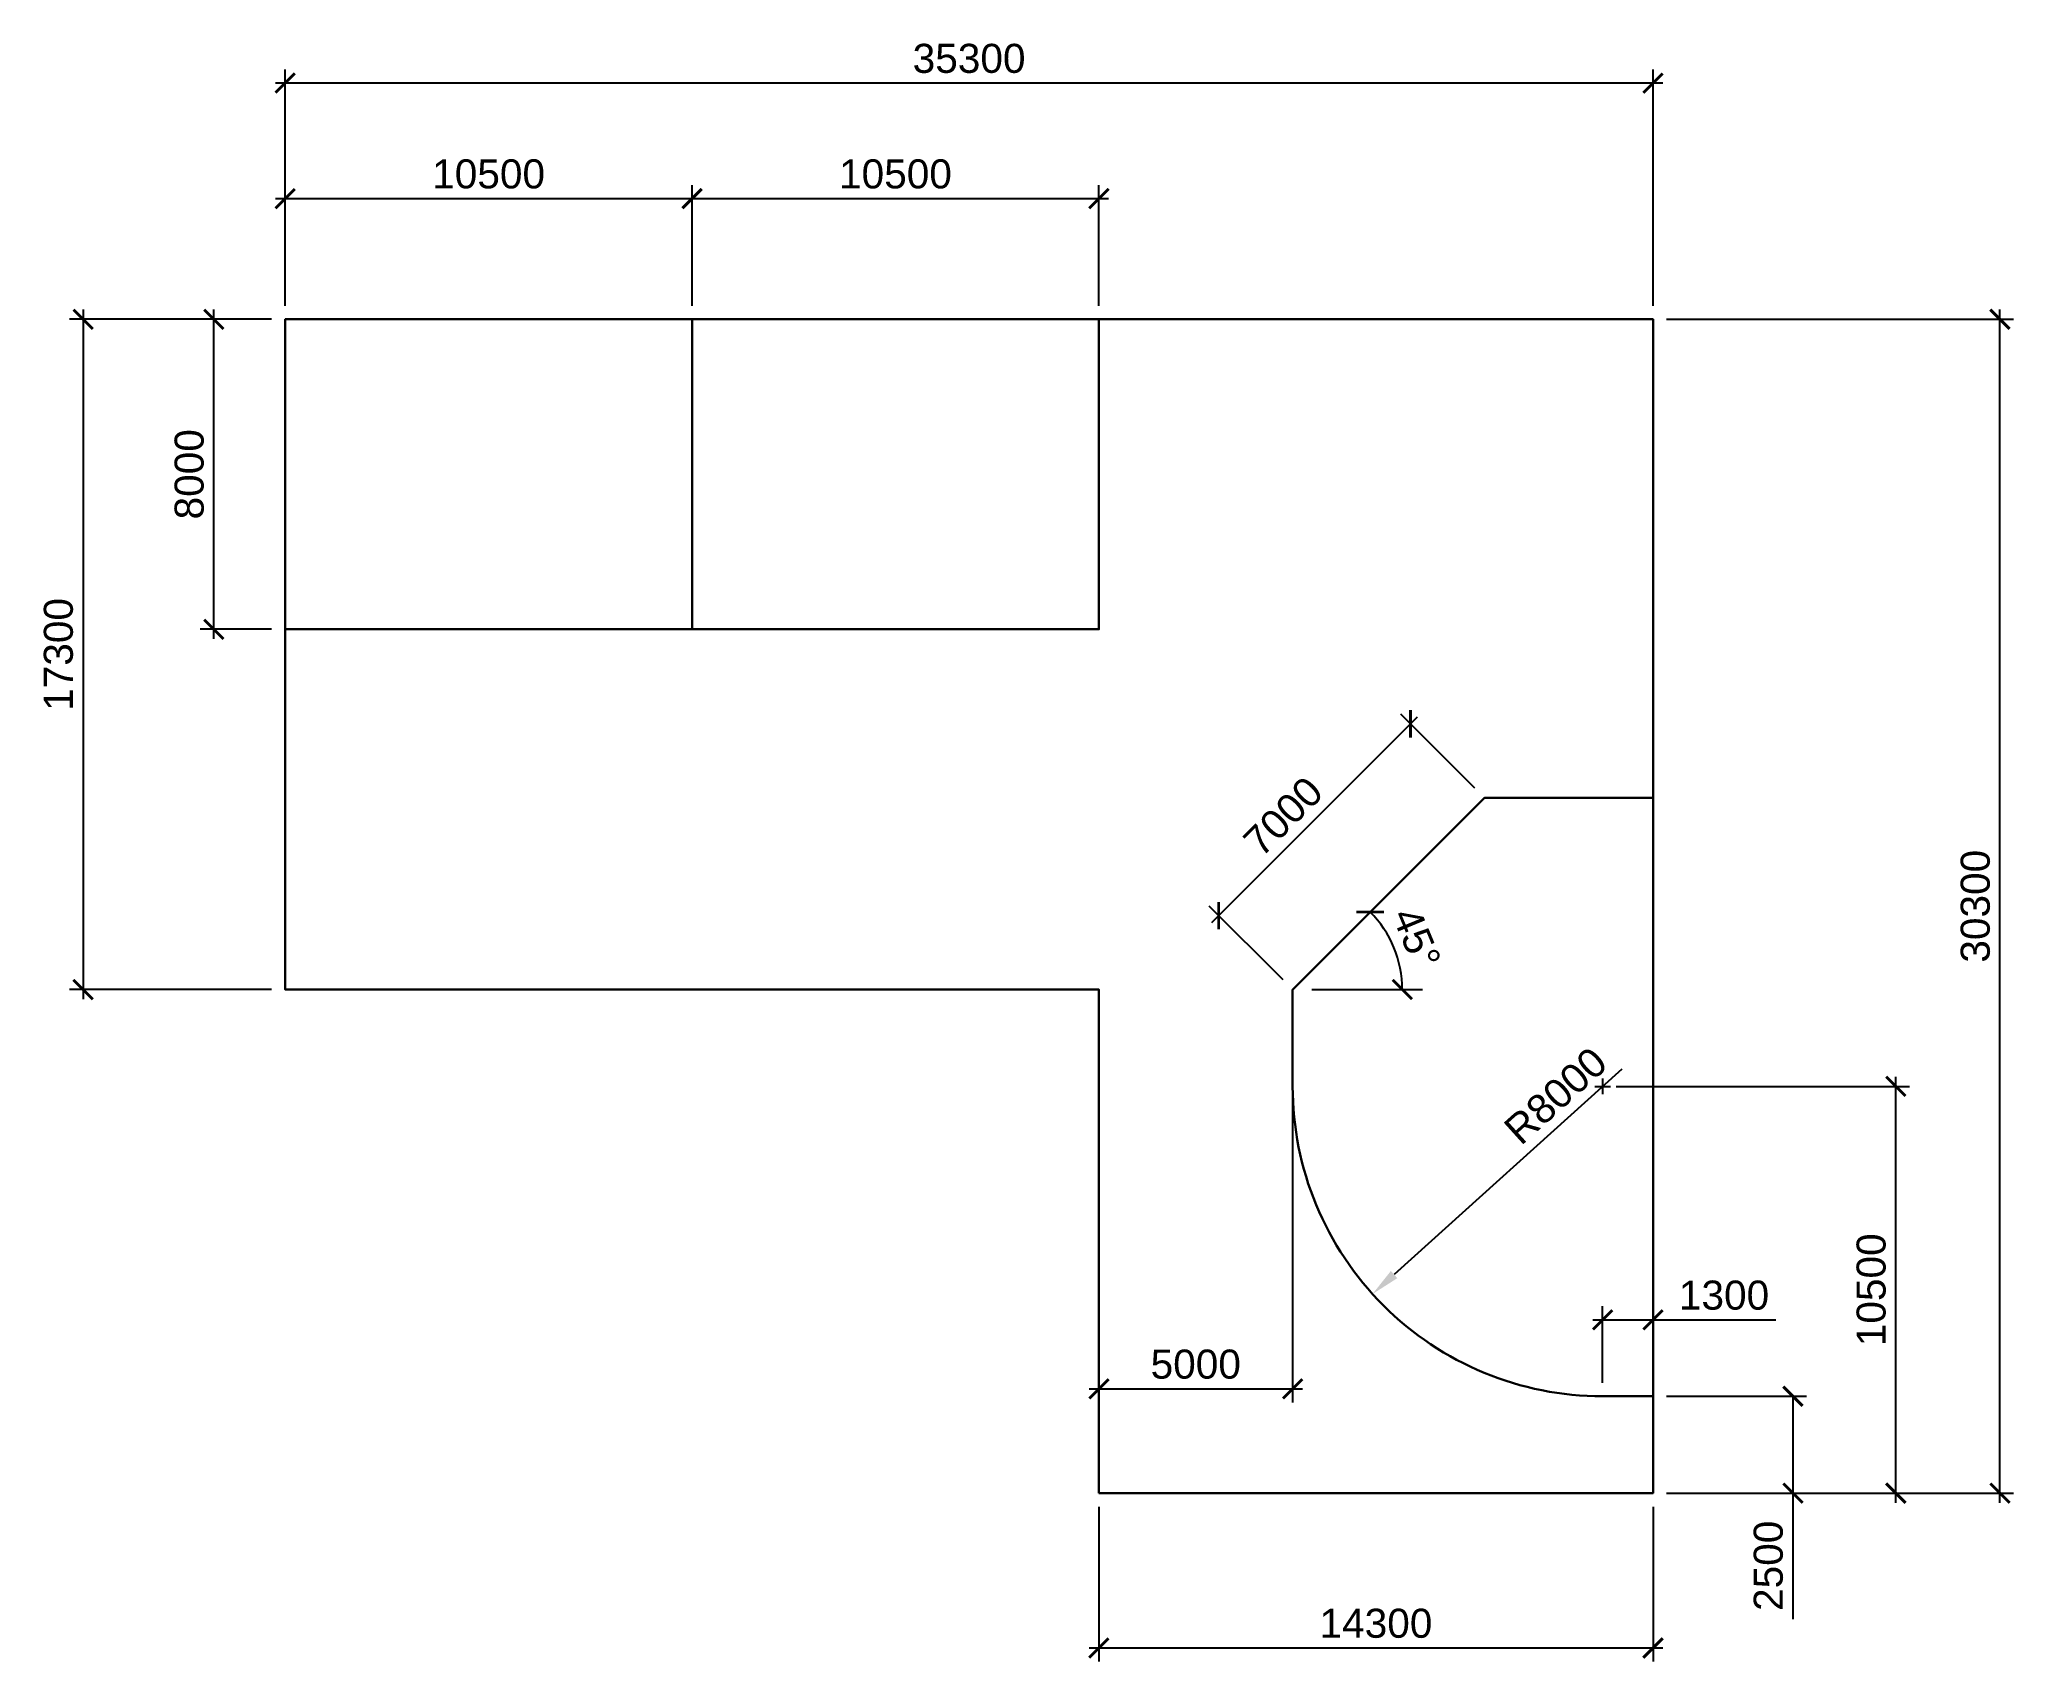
# Model space of a CAD drawing. Header units: millimetres. Extents: x -6341 to 44604, y -4346 to 37524.
import ezdxf

# ---------------------------------------------------------------- set-up
doc = ezdxf.new("R2010")
doc.units = ezdxf.units.MM
doc.layers.add('Dimensions', color=1, linetype='Continuous')
doc.layers.add('Partitions', color=6, linetype='Continuous', lineweight=30)
doc.layers.add('Walls', color=7, linetype='Continuous', lineweight=30)
doc.styles.add('Annotative', font='arial.ttf')
doc.dimstyles.new('AEC-Millimeters', dxfattribs={"dimscale": 0, "dimtxt": 750, "dimasz": 500, "dimexe": 350, "dimexo": 350, "dimgap": 250, "dimtad": 1, "dimdec": 0, "dimtxsty": 'Annotative', "dimblk": 'ARCHTICK', "dimcen": 250, "dimdle": 250, "dimclrd": 1, "dimclre": 1, "dimclrt": 7, "dimadec": 0, "dimazin": 0, "dimtfac": 1, "dimtdec": 0, "dimtmove": 0, "dimatfit": 3, "dimfxl": 1, "dimarcsym": 0})

# ---------------------------------------------------------------- blocks, each defined once
blk = doc.blocks.new('_ArchTick')
at = {"color": 0, "linetype": 'ByBlock', "const_width": 0.15}
blk.add_lwpolyline([(-0.5, -0.5), (0.5, 0.5)], dxfattribs=at)
blk = doc.blocks.new('*D2')
at = {"layer": 'Defpoints', "color": 0, "transparency": 16777216}
for p in [(21000, 13000), (26000, 13000), (26000, 2693)]:
    blk.add_point(p, dxfattribs=at)
at = {"layer": 'Dimensions', "color": 1, "lineweight": -2, "transparency": 16777216}
for p, q in [((21000, 12650), (21000, 2343)), ((26000, 12650), (26000, 2343)), ((20750, 2693), (26250, 2693))]:
    blk.add_line(p, q, dxfattribs=at)
at = {"layer": 'Dimensions', "color": 1, "lineweight": -2, "transparency": 16777216, "xscale": 500, "yscale": 500, "zscale": 500, "rotation": 180}
blk.add_blockref('_ArchTick', (21000, 2693), dxfattribs=at)
at = {"layer": 'Dimensions', "color": 1, "lineweight": -2, "transparency": 16777216, "xscale": 500, "yscale": 500, "zscale": 500}
blk.add_blockref('_ArchTick', (26000, 2693), dxfattribs=at)
at = {"layer": 'Dimensions', "color": 7, "transparency": 16777216, "insert": (23500, 3326), "char_height": 750, "attachment_point": 5, "style": 'Annotative'}
blk.add_mtext('5000', dxfattribs=at)
blk = doc.blocks.new('*D3')
at = {"layer": 'Defpoints', "color": 0, "transparency": 16777216}
for p in [(34000, 10500), (28061, 5140)]:
    blk.add_point(p, dxfattribs=at)
at = {"layer": 'Dimensions', "color": 1, "lineweight": -2, "transparency": 16777216}
blk.add_line((34493, 10945), (28618, 5643), dxfattribs=at)
at = {"layer": 'Dimensions', "color": 1, "transparency": 16777216}
blk.add_solid([(28534, 5735), (28702, 5550), (28061, 5140)], dxfattribs=at)
at = {"layer": 'Dimensions', "color": 7, "transparency": 16777216, "insert": (32787, 10258), "char_height": 750, "attachment_point": 5, "rotation": 42.0696, "style": 'Annotative'}
blk.add_mtext('R8000', dxfattribs=at)
blk = doc.blocks.new('*D4')
at = {"layer": 'Defpoints', "color": 0, "transparency": 16777216}
for p in [(21000, 0), (35300, 0), (35300, -3996)]:
    blk.add_point(p, dxfattribs=at)
at = {"layer": 'Dimensions', "color": 1, "lineweight": -2, "transparency": 16777216}
for p, q in [((21000, -350), (21000, -4346)), ((35300, -350), (35300, -4346)), ((20750, -3996), (35550, -3996))]:
    blk.add_line(p, q, dxfattribs=at)
at = {"layer": 'Dimensions', "color": 1, "lineweight": -2, "transparency": 16777216, "xscale": 500, "yscale": 500, "zscale": 500, "rotation": 180}
blk.add_blockref('_ArchTick', (21000, -3996), dxfattribs=at)
at = {"layer": 'Dimensions', "color": 1, "lineweight": -2, "transparency": 16777216, "xscale": 500, "yscale": 500, "zscale": 500}
blk.add_blockref('_ArchTick', (35300, -3996), dxfattribs=at)
at = {"layer": 'Dimensions', "color": 7, "transparency": 16777216, "insert": (28150, -3363), "char_height": 750, "attachment_point": 5, "style": 'Annotative'}
blk.add_mtext('14300', dxfattribs=at)
blk = doc.blocks.new('*D5')
at = {"layer": 'Defpoints', "color": 0, "transparency": 16777216}
for p in [(35300, 2500), (38912, 2500), (35300, 0)]:
    blk.add_point(p, dxfattribs=at)
at = {"layer": 'Dimensions', "color": 1, "lineweight": -2, "transparency": 16777216}
for p, q in [((35650, 2500), (39262, 2500)), ((38912, 2500), (38912, -250)), ((35650, 0), (39262, 0)), ((38912, 0), (38912, -3250))]:
    blk.add_line(p, q, dxfattribs=at)
at = {"layer": 'Dimensions', "color": 1, "lineweight": -2, "transparency": 16777216, "xscale": 500, "yscale": 500, "zscale": 500}
for p, rotation in [((38912, 2500), 90), ((38912, 0), 270)]:
    blk.add_blockref('_ArchTick', p, dxfattribs=dict(at, rotation=rotation))
at = {"layer": 'Dimensions', "color": 7, "transparency": 16777216, "insert": (38279, -1875), "char_height": 750, "attachment_point": 5, "rotation": 90, "style": 'Annotative'}
blk.add_mtext('2500', dxfattribs=at)
blk = doc.blocks.new('*D6')
at = {"layer": 'Defpoints', "color": 0, "transparency": 16777216}
for p in [(35300, 4473), (34000, 2500), (35300, 2500)]:
    blk.add_point(p, dxfattribs=at)
at = {"layer": 'Dimensions', "color": 1, "lineweight": -2, "transparency": 16777216}
for p, q in [((34000, 2850), (34000, 4823)), ((33750, 4473), (35300, 4473)), ((35300, 4473), (38467, 4473))]:
    blk.add_line(p, q, dxfattribs=at)
at = {"layer": 'Dimensions', "color": 1, "lineweight": -2, "transparency": 16777216, "xscale": 500, "yscale": 500, "zscale": 500, "rotation": 180}
blk.add_blockref('_ArchTick', (34000, 4473), dxfattribs=at)
at = {"layer": 'Dimensions', "color": 1, "lineweight": -2, "transparency": 16777216, "xscale": 500, "yscale": 500, "zscale": 500}
blk.add_blockref('_ArchTick', (35300, 4473), dxfattribs=at)
at = {"layer": 'Dimensions', "color": 7, "transparency": 16777216, "insert": (37133, 5107), "char_height": 750, "attachment_point": 5, "style": 'Annotative'}
blk.add_mtext('1300', dxfattribs=at)
blk = doc.blocks.new('*D7')
at = {"layer": 'Defpoints', "color": 0, "transparency": 16777216}
for p in [(-1841, 30300), (0, 30300), (0, 22300)]:
    blk.add_point(p, dxfattribs=at)
at = {"layer": 'Dimensions', "color": 1, "lineweight": -2, "transparency": 16777216}
for p, q in [((-350, 30300), (-2191, 30300)), ((-1841, 22050), (-1841, 30550)), ((-350, 22300), (-2191, 22300))]:
    blk.add_line(p, q, dxfattribs=at)
at = {"layer": 'Dimensions', "color": 1, "lineweight": -2, "transparency": 16777216, "xscale": 500, "yscale": 500, "zscale": 500}
for p, rotation in [((-1841, 30300), 90), ((-1841, 22300), 270)]:
    blk.add_blockref('_ArchTick', p, dxfattribs=dict(at, rotation=rotation))
at = {"layer": 'Dimensions', "color": 7, "transparency": 16777216, "insert": (-2474, 26300), "char_height": 750, "attachment_point": 5, "rotation": 90, "style": 'Annotative'}
blk.add_mtext('8000', dxfattribs=at)
blk = doc.blocks.new('*D8')
at = {"layer": 'Defpoints', "color": 0, "transparency": 16777216}
for p in [(10500, 33416), (0, 30300), (10500, 30300)]:
    blk.add_point(p, dxfattribs=at)
at = {"layer": 'Dimensions', "color": 1, "lineweight": -2, "transparency": 16777216}
for p, q in [((0, 30650), (0, 33766)), ((10500, 30650), (10500, 33766)), ((-250, 33416), (10750, 33416))]:
    blk.add_line(p, q, dxfattribs=at)
at = {"layer": 'Dimensions', "color": 1, "lineweight": -2, "transparency": 16777216, "xscale": 500, "yscale": 500, "zscale": 500, "rotation": 180}
blk.add_blockref('_ArchTick', (0, 33416), dxfattribs=at)
at = {"layer": 'Dimensions', "color": 1, "lineweight": -2, "transparency": 16777216, "xscale": 500, "yscale": 500, "zscale": 500}
blk.add_blockref('_ArchTick', (10500, 33416), dxfattribs=at)
at = {"layer": 'Dimensions', "color": 7, "transparency": 16777216, "insert": (5250, 34049), "char_height": 750, "attachment_point": 5, "style": 'Annotative'}
blk.add_mtext('10500', dxfattribs=at)
blk = doc.blocks.new('*D9')
at = {"layer": 'Defpoints', "color": 0, "transparency": 16777216}
for p in [(21000, 33416), (10500, 30300), (21000, 30300)]:
    blk.add_point(p, dxfattribs=at)
at = {"layer": 'Dimensions', "color": 1, "lineweight": -2, "transparency": 16777216}
for p, q in [((10500, 30650), (10500, 33766)), ((21000, 30650), (21000, 33766)), ((10250, 33416), (21250, 33416))]:
    blk.add_line(p, q, dxfattribs=at)
at = {"layer": 'Dimensions', "color": 1, "lineweight": -2, "transparency": 16777216, "xscale": 500, "yscale": 500, "zscale": 500, "rotation": 180}
blk.add_blockref('_ArchTick', (10500, 33416), dxfattribs=at)
at = {"layer": 'Dimensions', "color": 1, "lineweight": -2, "transparency": 16777216, "xscale": 500, "yscale": 500, "zscale": 500}
blk.add_blockref('_ArchTick', (21000, 33416), dxfattribs=at)
at = {"layer": 'Dimensions', "color": 7, "transparency": 16777216, "insert": (15750, 34049), "char_height": 750, "attachment_point": 5, "style": 'Annotative'}
blk.add_mtext('10500', dxfattribs=at)
blk = doc.blocks.new('*D10')
at = {"layer": 'Defpoints', "color": 0, "transparency": 16777216}
for p in [(0, 30300), (-5215, 13000), (0, 13000)]:
    blk.add_point(p, dxfattribs=at)
at = {"layer": 'Dimensions', "color": 1, "lineweight": -2, "transparency": 16777216}
for p, q in [((-350, 30300), (-5565, 30300)), ((-5215, 30550), (-5215, 12750)), ((-350, 13000), (-5565, 13000))]:
    blk.add_line(p, q, dxfattribs=at)
at = {"layer": 'Dimensions', "color": 1, "lineweight": -2, "transparency": 16777216, "xscale": 500, "yscale": 500, "zscale": 500}
for p, rotation in [((-5215, 30300), 90), ((-5215, 13000), 270)]:
    blk.add_blockref('_ArchTick', p, dxfattribs=dict(at, rotation=rotation))
at = {"layer": 'Dimensions', "color": 7, "transparency": 16777216, "insert": (-5849, 21650), "char_height": 750, "attachment_point": 5, "rotation": 90, "style": 'Annotative'}
blk.add_mtext('17300', dxfattribs=at)
blk = doc.blocks.new('*D11')
at = {"layer": 'Defpoints', "color": 0, "transparency": 16777216}
for p in [(35300, 30300), (44254, 30300), (35300, 0)]:
    blk.add_point(p, dxfattribs=at)
at = {"layer": 'Dimensions', "color": 1, "lineweight": -2, "transparency": 16777216}
for p, q in [((35650, 30300), (44604, 30300)), ((44254, -250), (44254, 30550)), ((35650, 0), (44604, 0))]:
    blk.add_line(p, q, dxfattribs=at)
at = {"layer": 'Dimensions', "color": 1, "lineweight": -2, "transparency": 16777216, "xscale": 500, "yscale": 500, "zscale": 500}
for p, rotation in [((44254, 30300), 90), ((44254, 0), 270)]:
    blk.add_blockref('_ArchTick', p, dxfattribs=dict(at, rotation=rotation))
at = {"layer": 'Dimensions', "color": 7, "transparency": 16777216, "insert": (43621, 15150), "char_height": 750, "attachment_point": 5, "rotation": 90, "style": 'Annotative'}
blk.add_mtext('30300', dxfattribs=at)
blk = doc.blocks.new('*D12')
at = {"layer": 'Defpoints', "color": 0, "transparency": 16777216}
for p in [(0, 36398), (0, 30300), (35300, 30300)]:
    blk.add_point(p, dxfattribs=at)
at = {"layer": 'Dimensions', "color": 1, "lineweight": -2, "transparency": 16777216}
for p, q in [((0, 30650), (0, 36748)), ((35300, 30650), (35300, 36748)), ((35550, 36398), (-250, 36398))]:
    blk.add_line(p, q, dxfattribs=at)
at = {"layer": 'Dimensions', "color": 1, "lineweight": -2, "transparency": 16777216, "xscale": 500, "yscale": 500, "zscale": 500, "rotation": 180}
blk.add_blockref('_ArchTick', (0, 36398), dxfattribs=at)
at = {"layer": 'Dimensions', "color": 1, "lineweight": -2, "transparency": 16777216, "xscale": 500, "yscale": 500, "zscale": 500}
blk.add_blockref('_ArchTick', (35300, 36398), dxfattribs=at)
at = {"layer": 'Dimensions', "color": 7, "transparency": 16777216, "insert": (17650, 37031), "char_height": 750, "attachment_point": 5, "style": 'Annotative'}
blk.add_mtext('35300', dxfattribs=at)
blk = doc.blocks.new('*D13')
at = {"layer": 'Defpoints', "color": 0, "transparency": 16777216}
for p in [(34000, 10500), (41566, 10500), (35300, 0)]:
    blk.add_point(p, dxfattribs=at)
at = {"layer": 'Dimensions', "color": 1, "lineweight": -2, "transparency": 16777216}
for p, q in [((41566, -250), (41566, 10750)), ((34350, 10500), (41916, 10500)), ((35650, 0), (41916, 0))]:
    blk.add_line(p, q, dxfattribs=at)
at = {"layer": 'Dimensions', "color": 1, "lineweight": -2, "transparency": 16777216, "xscale": 500, "yscale": 500, "zscale": 500}
for p, rotation in [((41566, 10500), 90), ((41566, 0), 270)]:
    blk.add_blockref('_ArchTick', p, dxfattribs=dict(at, rotation=rotation))
at = {"layer": 'Dimensions', "color": 7, "transparency": 16777216, "insert": (40933, 5250), "char_height": 750, "attachment_point": 5, "rotation": 90, "style": 'Annotative'}
blk.add_mtext('10500', dxfattribs=at)
blk = doc.blocks.new('*D14')
at = {"layer": 'Defpoints', "color": 0, "transparency": 16777216}
for p in [(30950, 17950), (28734, 13732), (26000, 13000), (26498, 13000), (29355, 13000)]:
    blk.add_point(p, dxfattribs=at)
at = {"layer": 'Dimensions', "color": 1, "lineweight": -2, "transparency": 16777216}
blk.add_arc((26000, 13000), 2830, 0, 45, dxfattribs=at)
at = {"layer": 'Dimensions', "color": 1, "lineweight": -2, "transparency": 16777216, "xscale": 500, "yscale": 500, "zscale": 500}
for p, rotation in [((28001, 15001), 135), ((28830, 13000), 270)]:
    blk.add_blockref('_ArchTick', p, dxfattribs=dict(at, rotation=rotation))
at = {"layer": 'Dimensions', "color": 7, "transparency": 16777216, "insert": (29198, 14325), "char_height": 750, "attachment_point": 5, "rotation": 292.5, "style": 'Annotative'}
blk.add_mtext('45°', dxfattribs=at)
blk = doc.blocks.new('*D15')
at = {"layer": 'Defpoints', "color": 0, "transparency": 16777216}
for p in [(29041, 19859), (30950, 17950), (26000, 13000)]:
    blk.add_point(p, dxfattribs=at)
at = {"layer": 'Dimensions', "color": 1, "lineweight": -2, "transparency": 16777216}
for p, q in [((23915, 14732), (29218, 20035)), ((30703, 18197), (28794, 20106)), ((25753, 13247), (23844, 15156))]:
    blk.add_line(p, q, dxfattribs=at)
at = {"layer": 'Dimensions', "color": 1, "lineweight": -2, "transparency": 16777216, "xscale": 500, "yscale": 500, "zscale": 500}
for p, rotation in [((29041, 19859), 45), ((24091, 14909), 225)]:
    blk.add_blockref('_ArchTick', p, dxfattribs=dict(at, rotation=rotation))
at = {"layer": 'Dimensions', "color": 7, "transparency": 16777216, "insert": (25757, 17470), "char_height": 750, "attachment_point": 5, "rotation": 45, "style": 'Annotative'}
blk.add_mtext('7000', dxfattribs=at)

msp = doc.modelspace()

# ---------------------------------------------------------------- linework, layer by layer
at = {"layer": 'Dimensions'}
for p, q in [((26497.7, 13000), (29355, 13000)), ((34000, 10700.3), (34000, 10300.3)), ((33800, 10500.3), (34200, 10500.3))]:
    msp.add_line(p, q, dxfattribs=at)
at = {"layer": 'Partitions'}
for points in [[(0, 22300), (21000, 22300), (21000, 30300)], [(10500, 22300), (10500, 30300)]]:
    msp.add_lwpolyline(points, dxfattribs=at)
msp.add_lwpolyline([(35300, 2500), (34000, 2500, -0.4142136), (25999.7, 10500.3), (25999.7, 12994.5), (30949.5, 17944.2), (35300, 17944.2)], format="xyb", dxfattribs=at)
at = {"layer": 'Walls'}
msp.add_lwpolyline([(21000, 0), (35300, 0), (35300, 30300), (0, 30300), (0, 13000), (21000, 13000)], close=True, dxfattribs=at)

# ---------------------------------------------------------------- dimensions: what is measured, and where the dimension line sits
at = {"layer": 'Dimensions'}
for base, p1, p2, picture, middle in [((0, 36398.3), (35300, 30300), (0, 30300), '*D12', (17650, 37031.5)), ((10500, 33416.3), (0, 30300), (10500, 30300), '*D8', (5250, 34049.2)), ((21000, 33416.3), (10500, 30300), (21000, 30300), '*D9', (15750, 34049.2))]:
    dim = msp.add_linear_dim(base=base, p1=p1, p2=p2, dimstyle='AEC-Millimeters', dxfattribs=at)
    dim.commit()
    dim.dimension.update_dxf_attribs({"geometry": picture, "text_midpoint": middle})
dim = msp.add_linear_dim(base=(-5215.4, 13000), p1=(0, 30300), p2=(0, 13000), angle=90, dimstyle='AEC-Millimeters', dxfattribs=at)
dim.commit()
dim.dimension.update_dxf_attribs({"geometry": '*D10', "text_midpoint": (-5848.6, 21650)})
for base, p1, p2, angle, picture, middle, dimtype in [((-1841.2, 30300), (0, 22300), (0, 30300), 90, '*D7', (-1841.2, 26300), 160), ((44253.7, 30300), (35300, 0), (35300, 30300), 90, '*D11', (44253.7, 15150), 160), ((29041, 19858.7), (26000.3, 13000), (30950, 17949.7), 45, '*D15', (26204.6, 17022.3), 161), ((41565.9, 10500.3), (35300, 0), (34000, 10500.3), 90, '*D13', (41565.9, 5250.1), 160), ((38912, 2500), (35300, 0), (35300, 2500), 90, '*D5', (38912, -1875), 160)]:
    dim = msp.add_linear_dim(base=base, p1=p1, p2=p2, angle=angle, dimstyle='AEC-Millimeters', dxfattribs=at)
    dim.commit()
    dim.dimension.update_dxf_attribs({"geometry": picture, "text_midpoint": middle, "dimtype": dimtype})
dim = msp.add_angular_dim_2l(base=(28733.7, 13732.4), line1=((26497.7, 13000), (29355, 13000)), line2=((26000.3, 13000), (30950, 17949.7)), dimstyle='AEC-Millimeters', dxfattribs=at)
dim.commit()
dim.dimension.update_dxf_attribs({"geometry": '*D14', "text_midpoint": (29198.1, 14324.6)})
for base, p1, p2, picture, middle in [((26000.3, 2692.7), (21000, 13000), (26000.3, 13000), '*D2', (23500.1, 2692.7)), ((35300, -3995.9), (21000, 0), (35300, 0), '*D4', (28150, -3995.9))]:
    dim = msp.add_linear_dim(base=base, p1=p1, p2=p2, dimstyle='AEC-Millimeters', dxfattribs=at)
    dim.commit()
    dim.dimension.update_dxf_attribs({"geometry": picture, "text_midpoint": middle, "dimtype": 160})
dim = msp.add_radius_dim(center=(34000, 10500.3), mpoint=(28061.3, 5140), dimstyle='AEC-Millimeters', override={"dimasz": 750, "dimsah": 1}, dxfattribs=at)
dim.commit()
dim.dimension.update_dxf_attribs({"geometry": '*D3', "text_midpoint": (33210.7, 9787.9), "dimtype": 164})
dim = msp.add_linear_dim(base=(35300, 4473.4), p1=(34000, 2500), p2=(35300, 2500), dimstyle='AEC-Millimeters', override={"dimse2": 1}, dxfattribs=at)
dim.commit()
dim.dimension.update_dxf_attribs({"geometry": '*D6', "text_midpoint": (37133.3, 5106.6)})

doc.saveas('drawing.dxf')
